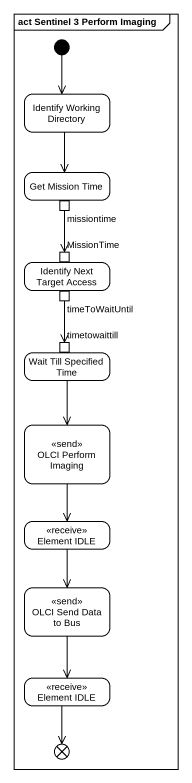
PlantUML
@startuml
mainframe act Sentinel 3 Perform Imaging
hide empty description
state "Identify Working Directory" as Identify_Working_Directory
state "Get Mission Time" as Get_Mission_Time {
  state missiontime <<outputPin>>
}
state "Identify Next Target Access" as Identify_Next_Target_Access {
  state MissionTime <<inputPin>>
  state timeToWaitUntil <<outputPin>>
}
state "Wait Till Specified Time" as Wait_Till_Specified_Time {
  state timetowaittill <<inputPin>>
}
state "OLCI Perform Imaging" as OLCI_Perform_Imaging <<send>>
state "Element IDLE" as Element_IDLE <<receive>>
state "OLCI Send Data to Bus" as OLCI_Send_Data_to_Bus <<send>>
state "Element IDLE" as Element_IDLE_2 <<receive>>
state flowfinal1 <<end>>
[*] --> Identify_Working_Directory
Identify_Working_Directory --> Get_Mission_Time
missiontime --> MissionTime
timeToWaitUntil --> timetowaittill
Wait_Till_Specified_Time --> OLCI_Perform_Imaging
OLCI_Perform_Imaging --> Element_IDLE
Element_IDLE --> OLCI_Send_Data_to_Bus
OLCI_Send_Data_to_Bus --> Element_IDLE_2
Element_IDLE_2 --> flowfinal1
@enduml
